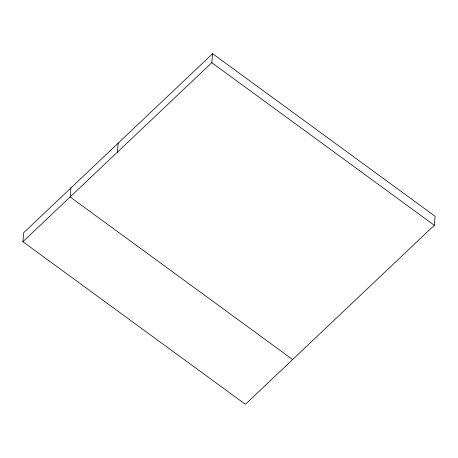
<?xml version="1.0" encoding="UTF-8"?>
<svg xmlns="http://www.w3.org/2000/svg" width="458" height="458" viewBox="0 0 458 458"><rect width="100%" height="100%" fill="white"/><g stroke="black" fill="none" stroke-linecap="round" stroke-linejoin="round"><path stroke-width="0.69" d="M22.9 241.721L23.69 232.716L212.604 53.689L435.1 216.279L434.31 225.284L245.396 404.311L22.9 241.721L211.814 62.694L212.604 53.689M70.916 187.963L70.131 196.963L292.628 359.553M117.357 152.205L118.147 143.205M211.814 62.694L434.31 225.284"/></g></svg>
